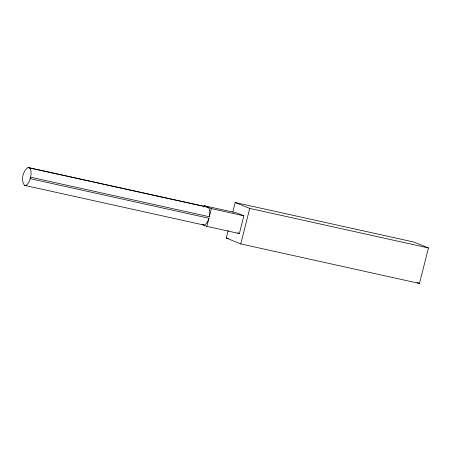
<?xml version="1.0" encoding="UTF-8"?>
<svg xmlns="http://www.w3.org/2000/svg" width="451" height="451" viewBox="0 0 451 451"><rect width="100%" height="100%" fill="white"/><g stroke="black" fill="none" stroke-linecap="round" stroke-linejoin="round"><path stroke-width="0.68" d="M209.309 216.751L209.619 215.166A9.178 3.867 -77.5 0 0 207.776 207.167L28.047 167.546C22.9 170.929 20.47 180.49 24.568 185.378L203.283 224.919A9.178 3.867 -77.5 0 0 208.452 219.761L208.931 218.245L30.211 178.697L30.589 177.209L209.309 216.751L211.367 208.621L204.19 205.712L203.852 207.032M204.19 205.712L236.685 212.9L243.861 215.809L239.368 233.562L206.874 226.374L208.931 218.245M232.801 212.077L235.225 202.522L413.939 242.063L428.45 247.949L419.464 283.454L240.749 243.912L226.239 238.027L228.138 230.517M240.749 243.912L249.736 208.407L235.225 202.522M207.776 207.167L28.047 167.546M249.736 208.407L428.45 247.949M211.367 208.621L243.861 215.809M226.239 238.027L228.302 238.483M416.944 282.433L419.464 283.454M237.559 232.829L239.368 233.562M202.071 224.429L206.874 226.374M202.42 224.237L203.283 224.919M29.061 167.62A9.178 3.867 -77.5 0 1 30.899 175.625L29.738 180.22A9.178 3.867 -77.5 0 1 24.568 185.378"/></g></svg>
